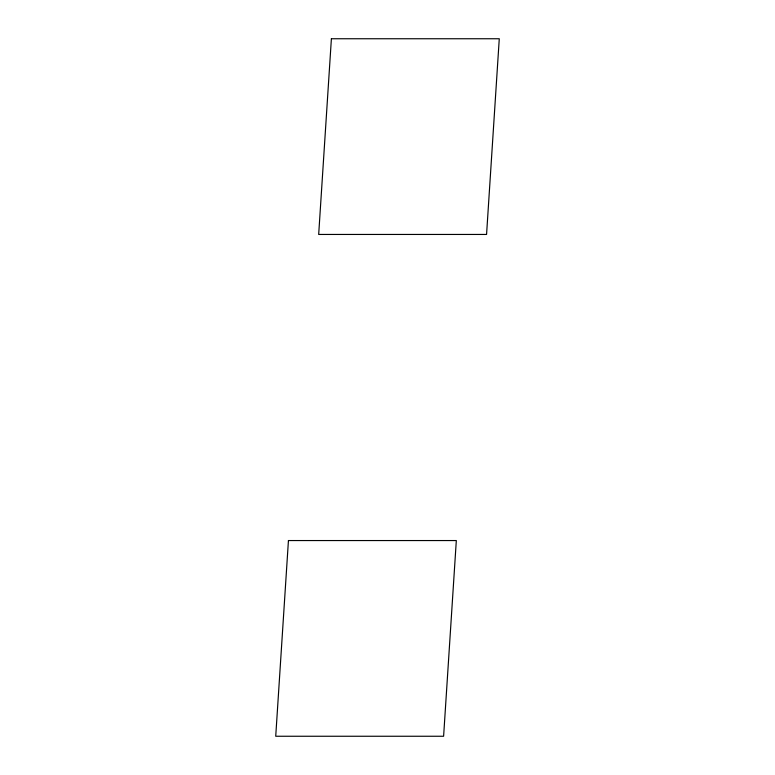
<?xml version="1.0" encoding="UTF-8"?>
<svg xmlns="http://www.w3.org/2000/svg" width="775" height="775" viewBox="0 0 775 775"><rect width="100%" height="100%" fill="white"/><g stroke="black" fill="none" stroke-linecap="round" stroke-linejoin="round"><path stroke-width="1.16" d="M288.436 540.553L275.726 736.25L443.61 736.25L456.32 540.553L288.436 540.553M331.39 38.75L318.68 234.447L486.564 234.447L499.274 38.75L331.39 38.75"/></g></svg>
